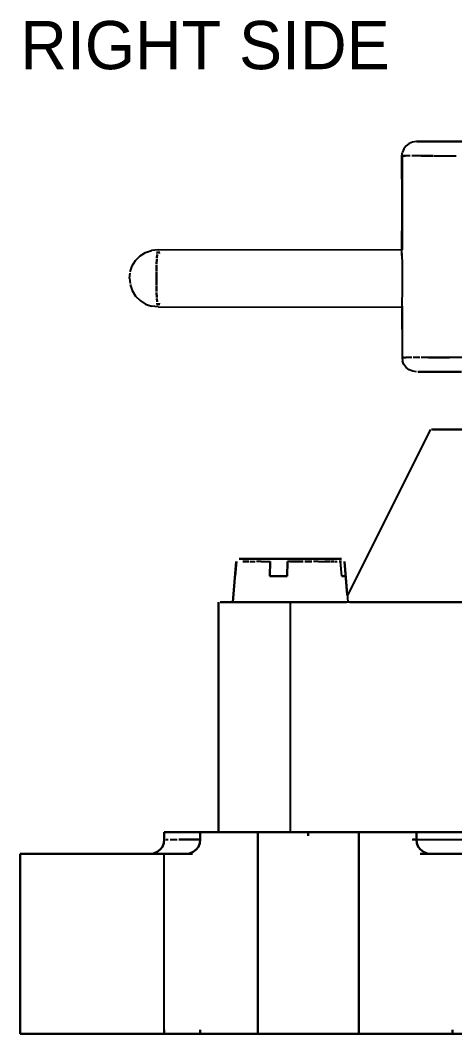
# Model space of a CAD drawing. Header units: millimetres. Extents: x 8 to 862, y 8 to 289.
# Drawn here: x 194 to 224.2, y 74.1 to 144.5 of the extents above; entities that cross this region are included whole.
import ezdxf

# ---------------------------------------------------------------- set-up
doc = ezdxf.new("R2010")
doc.units = ezdxf.units.MM
doc.layers.add('NOTES', color=7, linetype='Continuous')
doc.layers.add('OUTLINE', color=7, linetype='Continuous')

msp = doc.modelspace()

# ---------------------------------------------------------------- linework, layer by layer
at = {"layer": 'OUTLINE'}
for p, q in [((221.028, 135.948), (220.821, 135.789)), ((221.27, 136.049), (221.028, 135.948)), ((221.53, 136.081), (221.27, 136.049)), ((221.716, 136.081), (221.569, 136.081)), ((221.569, 136.081), (221.716, 136.081)), ((221.601, 136.081), (221.784, 136.081)), ((221.784, 136.081), (221.601, 136.081)), ((221.973, 136.081), (221.716, 136.081)), ((221.716, 136.081), (221.973, 136.081)), ((221.784, 136.081), (222.074, 136.081)), ((222.074, 136.081), (221.784, 136.081)), ((222.339, 136.081), (221.973, 136.081)), ((221.973, 136.081), (222.339, 136.081)), ((222.074, 136.081), (222.472, 136.081)), ((222.472, 136.081), (222.074, 136.081)), ((222.812, 136.081), (222.339, 136.081)), ((222.339, 136.081), (222.812, 136.081)), ((222.472, 136.081), (222.977, 136.081)), ((222.977, 136.081), (222.472, 136.081)), ((223.385, 136.081), (222.812, 136.081)), ((222.812, 136.081), (223.385, 136.081)), ((222.977, 136.081), (223.583, 136.081)), ((223.583, 136.081), (222.977, 136.081)), ((224.058, 136.081), (223.385, 136.081)), ((223.385, 136.081), (224.058, 136.081)), ((223.583, 136.081), (224.283, 136.081)), ((224.283, 136.081), (223.583, 136.081)), ((224.826, 136.081), (224.058, 136.081)), ((224.058, 136.081), (224.826, 136.081)), ((220.529, 135.083), (220.562, 135.34)), ((220.662, 135.582), (220.562, 135.34)), ((220.821, 135.789), (220.662, 135.582)), ((220.526, 128.167), (220.562, 135.083)), ((220.553, 128.566), (220.529, 135.083)), ((220.553, 128.566), (220.562, 135.083)), ((220.762, 135.083), (220.606, 135.083)), ((220.606, 135.083), (220.762, 135.083)), ((221.105, 135.083), (220.798, 135.083)), ((221.527, 135.083), (221.202, 135.083)), ((221.87, 135.083), (221.527, 135.083)), ((222.059, 135.083), (221.87, 135.083)), ((221.87, 135.083), (222.059, 135.083)), ((222.7, 135.083), (222.059, 135.083)), ((222.059, 135.083), (222.7, 135.083)), ((222.738, 135.083), (223.441, 135.083)), ((223.441, 135.083), (223.831, 135.083)), ((223.831, 135.083), (224.283, 135.083)), ((202.353, 128.134), (202.728, 128.371)), ((202.728, 128.371), (203.147, 128.518)), ((203.593, 128.568), (203.147, 128.518)), ((203.531, 128.229), (203.513, 127.99)), ((203.513, 127.99), (203.531, 128.229)), ((203.56, 128.453), (203.54, 128.303)), ((203.54, 128.303), (203.56, 128.453)), ((203.593, 128.568), (220.57, 128.583)), ((203.676, 128.303), (203.655, 128.453)), ((203.655, 128.453), (203.676, 128.303)), ((220.529, 128.315), (220.526, 128.167)), ((201.803, 127.443), (202.037, 127.821)), ((202.037, 127.821), (202.353, 128.134)), ((203.49, 127.511), (203.478, 127.098)), ((203.478, 127.098), (203.49, 127.511)), ((203.507, 127.91), (203.493, 127.576)), ((203.493, 127.576), (203.507, 127.91)), ((220.526, 128.167), (220.529, 127.996)), ((220.529, 127.996), (220.532, 127.801)), ((220.532, 127.801), (220.535, 127.582)), ((220.535, 127.582), (220.538, 127.349)), ((201.611, 126.581), (201.647, 126.947)), ((201.659, 127.024), (201.803, 127.443)), ((203.478, 127.059), (203.475, 126.581)), ((203.475, 126.581), (203.478, 127.059)), ((220.538, 127.349), (220.541, 127.101)), ((220.541, 127.101), (220.541, 126.844)), ((220.541, 126.844), (220.544, 126.581)), ((201.611, 126.581), (201.647, 126.215)), ((201.659, 126.141), (201.803, 125.722)), ((203.475, 126.581), (203.478, 126.103)), ((203.478, 126.103), (203.475, 126.581)), ((220.544, 126.581), (220.541, 126.321)), ((220.541, 126.321), (220.541, 126.064)), ((201.803, 125.722), (202.037, 125.344)), ((203.478, 126.067), (203.49, 125.654)), ((203.49, 125.654), (203.478, 126.067)), ((203.493, 125.586), (203.507, 125.255)), ((203.507, 125.255), (203.493, 125.586)), ((220.532, 125.364), (220.529, 125.169)), ((220.535, 125.583), (220.532, 125.364)), ((220.538, 125.816), (220.535, 125.583)), ((220.541, 126.064), (220.538, 125.816)), ((202.037, 125.344), (202.353, 125.031)), ((202.353, 125.031), (202.728, 124.794)), ((202.728, 124.794), (203.147, 124.647)), ((203.513, 125.175), (203.531, 124.936)), ((203.531, 124.936), (203.513, 125.175)), ((203.54, 124.862), (203.56, 124.712)), ((203.56, 124.712), (203.54, 124.862)), ((203.655, 124.712), (203.676, 124.862)), ((203.676, 124.862), (203.655, 124.712)), ((220.529, 125.169), (220.526, 124.995)), ((220.526, 124.995), (220.529, 124.851)), ((220.526, 124.995), (220.55, 121.082)), ((203.593, 124.597), (203.147, 124.647)), ((203.593, 124.597), (220.57, 124.582)), ((220.541, 124.65), (220.535, 121.082)), ((220.541, 124.65), (220.55, 121.082)), ((220.535, 121.082), (220.568, 120.822)), ((220.686, 121.082), (220.553, 121.082)), ((220.668, 120.583), (220.568, 120.822)), ((220.632, 121.082), (220.83, 121.082)), ((220.827, 120.377), (220.668, 120.583)), ((220.937, 121.082), (220.768, 121.082)), ((221.205, 121.082), (220.937, 121.082)), ((221.778, 121.082), (221.303, 121.082)), ((222.366, 121.082), (221.864, 121.082)), ((222.366, 121.082), (222.75, 121.082)), ((222.75, 121.082), (222.366, 121.082)), ((222.75, 121.082), (223.057, 121.082)), ((223.057, 121.082), (222.75, 121.082)), ((223.057, 121.082), (223.822, 121.082)), ((223.822, 121.082), (223.057, 121.082)), ((224.737, 121.082), (223.848, 121.082)), ((221.034, 120.217), (220.827, 120.377)), ((221.276, 120.117), (221.034, 120.217)), ((221.533, 120.081), (221.276, 120.117)), ((221.628, 120.081), (221.831, 120.081)), ((221.831, 120.081), (221.628, 120.081)), ((221.914, 120.081), (221.678, 120.081)), ((221.678, 120.081), (221.914, 120.081)), ((221.831, 120.081), (222.144, 120.081)), ((222.144, 120.081), (221.831, 120.081)), ((222.26, 120.081), (221.914, 120.081)), ((221.914, 120.081), (222.26, 120.081)), ((222.144, 120.081), (222.564, 120.081)), ((222.564, 120.081), (222.144, 120.081)), ((222.711, 120.081), (222.26, 120.081)), ((222.26, 120.081), (222.711, 120.081)), ((222.564, 120.081), (223.087, 120.081)), ((223.087, 120.081), (222.564, 120.081)), ((223.267, 120.081), (222.711, 120.081)), ((222.711, 120.081), (223.267, 120.081)), ((223.087, 120.081), (223.71, 120.081)), ((223.71, 120.081), (223.087, 120.081)), ((223.919, 120.081), (223.267, 120.081)), ((223.267, 120.081), (223.919, 120.081)), ((223.71, 120.081), (224.43, 120.081)), ((224.43, 120.081), (223.71, 120.081)), ((224.669, 120.081), (223.919, 120.081)), ((223.919, 120.081), (224.669, 120.081)), ((216.773, 104.563), (222.531, 116.083)), ((222.809, 116.083), (222.582, 116.083)), ((222.655, 116.083), (222.951, 116.083)), ((222.951, 116.083), (222.655, 116.083)), ((223.205, 116.083), (222.809, 116.083)), ((222.951, 116.083), (223.42, 116.083)), ((223.42, 116.083), (222.951, 116.083)), ((223.772, 116.083), (223.205, 116.083)), ((223.42, 116.083), (224.052, 116.083)), ((224.052, 116.083), (223.42, 116.083)), ((224.498, 116.083), (223.772, 116.083)), ((224.052, 116.083), (224.844, 116.083)), ((224.844, 116.083), (224.052, 116.083)), ((216.058, 107.082), (209.228, 107.082)), ((209.228, 107.082), (216.058, 107.082)), ((209.425, 107.082), (209.561, 107.082)), ((209.561, 107.082), (209.425, 107.082)), ((209.49, 107.082), (209.647, 107.082)), ((209.647, 107.082), (209.49, 107.082)), ((209.496, 107.082), (216.33, 107.082)), ((216.33, 107.082), (209.496, 107.082)), ((209.697, 107.082), (209.532, 107.082)), ((209.532, 107.082), (209.697, 107.082)), ((209.561, 107.082), (209.732, 107.082)), ((209.732, 107.082), (209.561, 107.082)), ((209.789, 107.082), (209.608, 107.082)), ((209.647, 107.082), (209.833, 107.082)), ((209.833, 107.082), (209.647, 107.082)), ((209.892, 107.082), (209.697, 107.082)), ((209.697, 107.082), (209.892, 107.082)), ((209.732, 107.082), (209.933, 107.082)), ((209.998, 107.082), (209.789, 107.082)), ((209.789, 107.082), (209.998, 107.082)), ((209.833, 107.082), (210.048, 107.082)), ((210.048, 107.082), (209.833, 107.082)), ((210.116, 107.082), (209.892, 107.082)), ((209.892, 107.082), (210.116, 107.082)), ((209.933, 107.082), (210.164, 107.082)), ((210.235, 107.082), (209.998, 107.082)), ((209.998, 107.082), (210.235, 107.082)), ((210.048, 107.082), (210.294, 107.082)), ((210.116, 107.082), (210.37, 107.082)), ((210.37, 107.082), (210.116, 107.082)), ((210.164, 107.082), (210.421, 107.082)), ((210.421, 107.082), (210.164, 107.082)), ((210.5, 107.082), (210.235, 107.082)), ((210.294, 107.082), (210.562, 107.082)), ((210.562, 107.082), (210.294, 107.082)), ((210.648, 107.082), (210.37, 107.082)), ((210.37, 107.082), (210.648, 107.082)), ((210.421, 107.082), (210.701, 107.082)), ((210.701, 107.082), (210.421, 107.082)), ((210.79, 107.082), (210.5, 107.082)), ((210.5, 107.082), (210.79, 107.082)), ((210.562, 107.082), (210.858, 107.082)), ((210.858, 107.082), (210.562, 107.082)), ((210.946, 107.082), (210.648, 107.082)), ((210.648, 107.082), (210.946, 107.082)), ((210.701, 107.082), (211.005, 107.082)), ((211.097, 107.082), (210.79, 107.082)), ((210.79, 107.082), (211.097, 107.082)), ((210.858, 107.082), (211.168, 107.082)), ((211.262, 107.082), (210.946, 107.082)), ((211.005, 107.082), (211.327, 107.082)), ((211.327, 107.082), (211.005, 107.082)), ((211.422, 107.082), (211.097, 107.082)), ((211.097, 107.082), (211.422, 107.082)), ((211.168, 107.082), (211.413, 107.082)), ((211.413, 107.082), (211.168, 107.082)), ((211.596, 107.082), (211.262, 107.082)), ((211.327, 107.082), (211.661, 107.082)), ((211.413, 107.082), (212.922, 107.082)), ((212.922, 107.082), (211.413, 107.082)), ((211.761, 107.082), (211.422, 107.082)), ((211.941, 107.082), (211.596, 107.082)), ((211.596, 107.082), (211.941, 107.082)), ((211.661, 107.082), (212.009, 107.082)), ((212.009, 107.082), (211.661, 107.082)), ((212.113, 107.082), (211.761, 107.082)), ((211.761, 107.082), (212.113, 107.082)), ((212.296, 107.082), (211.941, 107.082)), ((211.941, 107.082), (212.296, 107.082)), ((212.009, 107.082), (212.364, 107.082)), ((212.47, 107.082), (212.113, 107.082)), ((212.113, 107.082), (212.47, 107.082)), ((212.296, 107.082), (212.656, 107.082)), ((212.656, 107.082), (212.296, 107.082)), ((212.364, 107.082), (212.724, 107.082)), ((212.724, 107.082), (212.364, 107.082)), ((212.83, 107.082), (212.47, 107.082)), ((214.144, 107.082), (212.632, 107.082)), ((212.632, 107.082), (212.898, 107.082)), ((212.898, 107.082), (212.632, 107.082)), ((212.632, 107.082), (214.144, 107.082)), ((212.656, 107.082), (212.922, 107.082)), ((212.724, 107.082), (213.084, 107.082)), ((213.084, 107.082), (212.724, 107.082)), ((213.191, 107.082), (212.83, 107.082)), ((212.898, 107.082), (213.259, 107.082)), ((213.084, 107.082), (213.442, 107.082)), ((213.545, 107.082), (213.191, 107.082)), ((213.191, 107.082), (213.545, 107.082)), ((213.259, 107.082), (213.613, 107.082)), ((213.613, 107.082), (213.259, 107.082)), ((213.793, 107.082), (213.442, 107.082)), ((213.442, 107.082), (213.793, 107.082)), ((213.893, 107.082), (213.545, 107.082)), ((213.545, 107.082), (213.893, 107.082)), ((213.613, 107.082), (213.958, 107.082)), ((214.133, 107.082), (213.793, 107.082)), ((213.793, 107.082), (214.133, 107.082)), ((214.23, 107.082), (213.893, 107.082)), ((213.958, 107.082), (214.292, 107.082)), ((214.292, 107.082), (213.958, 107.082)), ((214.133, 107.082), (214.457, 107.082)), ((214.457, 107.082), (214.133, 107.082)), ((214.387, 107.082), (214.144, 107.082)), ((214.144, 107.082), (214.387, 107.082)), ((214.549, 107.082), (214.23, 107.082)), ((214.23, 107.082), (214.549, 107.082)), ((214.292, 107.082), (214.608, 107.082)), ((214.608, 107.082), (214.292, 107.082)), ((214.387, 107.082), (214.7, 107.082)), ((214.457, 107.082), (214.768, 107.082)), ((214.853, 107.082), (214.549, 107.082)), ((214.549, 107.082), (214.853, 107.082)), ((214.608, 107.082), (214.909, 107.082)), ((214.7, 107.082), (214.992, 107.082)), ((214.992, 107.082), (214.7, 107.082)), ((214.768, 107.082), (215.054, 107.082)), ((215.054, 107.082), (214.768, 107.082)), ((215.134, 107.082), (214.853, 107.082)), ((214.853, 107.082), (215.134, 107.082)), ((214.909, 107.082), (215.187, 107.082)), ((214.992, 107.082), (215.261, 107.082)), ((215.32, 107.082), (215.054, 107.082)), ((215.054, 107.082), (215.32, 107.082)), ((215.134, 107.082), (215.391, 107.082)), ((215.391, 107.082), (215.134, 107.082)), ((215.187, 107.082), (215.438, 107.082)), ((215.438, 107.082), (215.187, 107.082)), ((215.261, 107.082), (215.506, 107.082)), ((215.506, 107.082), (215.261, 107.082)), ((215.559, 107.082), (215.32, 107.082)), ((215.32, 107.082), (215.559, 107.082)), ((215.621, 107.082), (215.391, 107.082)), ((215.391, 107.082), (215.621, 107.082)), ((215.438, 107.082), (215.662, 107.082)), ((215.662, 107.082), (215.438, 107.082)), ((215.724, 107.082), (215.506, 107.082)), ((215.506, 107.082), (215.724, 107.082)), ((215.769, 107.082), (215.559, 107.082)), ((215.559, 107.082), (215.769, 107.082)), ((215.825, 107.082), (215.621, 107.082)), ((215.621, 107.082), (215.825, 107.082)), ((215.662, 107.082), (215.857, 107.082)), ((215.91, 107.082), (215.724, 107.082)), ((215.946, 107.082), (215.769, 107.082)), ((215.769, 107.082), (215.946, 107.082)), ((215.993, 107.082), (215.825, 107.082)), ((215.857, 107.082), (216.023, 107.082)), ((216.023, 107.082), (215.857, 107.082)), ((216.064, 107.082), (215.91, 107.082)), ((215.91, 107.082), (216.064, 107.082)), ((216.129, 107.082), (215.993, 107.082)), ((209.027, 106.898), (208.779, 104.081)), ((208.779, 104.081), (209.024, 106.898)), ((209.03, 106.898), (208.941, 105.883)), ((208.941, 105.883), (209.03, 106.898)), ((209.65, 106.898), (209.47, 106.898)), ((209.47, 106.898), (209.65, 106.898)), ((209.668, 106.898), (209.895, 106.898)), ((209.895, 106.898), (209.668, 106.898)), ((209.972, 106.898), (210.155, 106.898)), ((210.155, 106.898), (210.344, 106.898)), ((210.748, 106.898), (210.438, 106.898)), ((210.763, 106.898), (211.079, 106.898)), ((211.079, 106.898), (211.224, 106.898)), ((211.224, 106.898), (211.369, 106.898)), ((211.348, 105.883), (211.369, 106.898)), ((211.369, 106.898), (211.348, 105.883)), ((212.588, 106.898), (212.567, 105.883)), ((212.567, 105.883), (212.588, 106.898)), ((212.748, 106.898), (212.588, 106.898)), ((212.748, 106.898), (212.907, 106.898)), ((212.907, 106.898), (212.748, 106.898)), ((212.907, 106.898), (213.27, 106.898)), ((213.27, 106.898), (212.907, 106.898)), ((213.66, 106.898), (213.285, 106.898)), ((213.285, 106.898), (213.66, 106.898)), ((213.781, 106.898), (214.023, 106.898)), ((214.023, 106.898), (213.781, 106.898)), ((214.023, 106.898), (214.274, 106.898)), ((214.274, 106.898), (214.023, 106.898)), ((214.711, 106.898), (214.375, 106.898)), ((214.738, 106.898), (215.027, 106.898)), ((215.027, 106.898), (215.163, 106.898)), ((215.163, 106.898), (215.32, 106.898)), ((215.32, 106.898), (215.163, 106.898)), ((215.32, 106.898), (215.544, 106.898)), ((215.544, 106.898), (215.32, 106.898)), ((215.825, 106.898), (215.586, 106.898)), ((215.586, 106.898), (215.825, 106.898)), ((215.869, 106.898), (216.032, 106.898)), ((216.315, 106.898), (216.173, 106.898)), ((216.203, 106.898), (216.336, 106.898)), ((216.336, 106.898), (216.203, 106.898)), ((216.345, 105.883), (216.256, 106.898)), ((216.528, 106.898), (216.613, 105.883)), ((216.725, 104.595), (216.528, 106.898)), ((216.531, 106.898), (216.773, 104.081)), ((211.687, 105.883), (211.348, 105.883)), ((211.348, 105.883), (212.284, 105.883)), ((212.284, 105.883), (211.348, 105.883)), ((211.348, 105.883), (211.687, 105.883)), ((211.687, 105.883), (212.21, 105.883)), ((212.21, 105.883), (211.687, 105.883)), ((212.21, 105.883), (212.567, 105.883)), ((212.567, 105.883), (212.21, 105.883)), ((216.35, 105.883), (216.613, 105.883)), ((216.613, 105.883), (216.35, 105.883)), ((216.377, 105.883), (216.531, 105.883)), ((216.531, 105.883), (216.377, 105.883)), ((207.778, 88.081), (207.778, 104.081)), ((207.778, 104.081), (207.778, 88.081)), ((208.274, 104.081), (207.902, 104.081)), ((207.902, 104.081), (208.274, 104.081)), ((208.867, 104.081), (208.274, 104.081)), ((208.274, 104.081), (208.867, 104.081)), ((208.867, 104.081), (209.659, 104.081)), ((209.659, 104.081), (208.867, 104.081)), ((208.962, 104.081), (209.168, 104.081)), ((209.168, 104.081), (208.962, 104.081)), ((209.443, 104.081), (209.168, 104.081)), ((209.168, 104.081), (209.443, 104.081)), ((209.443, 104.081), (209.783, 104.081)), ((209.783, 104.081), (209.443, 104.081)), ((209.659, 104.081), (210.607, 104.081)), ((210.607, 104.081), (209.659, 104.081)), ((209.783, 104.081), (210.181, 104.081)), ((210.181, 104.081), (209.783, 104.081)), ((210.63, 104.081), (210.181, 104.081)), ((210.181, 104.081), (210.63, 104.081)), ((210.607, 104.081), (211.664, 104.081)), ((211.664, 104.081), (210.607, 104.081)), ((210.63, 104.081), (211.12, 104.081)), ((211.12, 104.081), (210.63, 104.081)), ((211.12, 104.081), (211.643, 104.081)), ((211.643, 104.081), (211.12, 104.081)), ((211.643, 104.081), (211.915, 104.081)), ((211.915, 104.081), (211.643, 104.081)), ((211.664, 104.081), (212.777, 104.081)), ((212.777, 104.081), (211.664, 104.081)), ((211.915, 104.081), (212.189, 104.081)), ((212.189, 104.081), (211.915, 104.081)), ((212.189, 104.081), (212.745, 104.081)), ((212.745, 104.081), (212.189, 104.081)), ((213.303, 104.081), (212.745, 104.081)), ((212.745, 104.081), (213.303, 104.081)), ((212.777, 88.081), (212.777, 104.081)), ((215.654, 104.081), (212.777, 104.081)), ((213.303, 104.081), (213.849, 104.081)), ((213.849, 104.081), (213.303, 104.081)), ((214.375, 104.081), (213.849, 104.081)), ((213.849, 104.081), (214.375, 104.081)), ((214.868, 104.081), (214.375, 104.081)), ((214.375, 104.081), (214.868, 104.081)), ((214.868, 104.081), (215.323, 104.081)), ((215.323, 104.081), (214.868, 104.081)), ((215.727, 104.081), (215.323, 104.081)), ((215.323, 104.081), (215.727, 104.081)), ((265.278, 104.081), (215.654, 104.081)), ((215.727, 104.081), (216.076, 104.081)), ((216.076, 104.081), (215.727, 104.081)), ((216.076, 104.081), (216.359, 104.081)), ((216.359, 104.081), (216.076, 104.081)), ((216.572, 104.081), (216.359, 104.081)), ((216.359, 104.081), (216.572, 104.081)), ((216.917, 104.081), (216.474, 104.081)), ((216.498, 104.081), (216.666, 104.081)), ((216.572, 104.081), (216.711, 104.081)), ((216.711, 104.081), (216.572, 104.081)), ((217.106, 104.081), (216.903, 104.081)), ((216.903, 104.081), (217.106, 104.081)), ((218.016, 104.081), (216.917, 104.081)), ((217.425, 104.081), (217.106, 104.081)), ((217.106, 104.081), (217.425, 104.081)), ((217.744, 104.081), (217.425, 104.081)), ((217.425, 104.081), (217.744, 104.081)), ((218.175, 104.081), (217.744, 104.081)), ((217.744, 104.081), (218.175, 104.081)), ((219.522, 104.081), (218.016, 104.081)), ((218.607, 104.081), (218.175, 104.081)), ((218.175, 104.081), (218.607, 104.081)), ((219.147, 104.081), (218.607, 104.081)), ((218.607, 104.081), (219.147, 104.081)), ((219.685, 104.081), (219.147, 104.081)), ((219.147, 104.081), (219.685, 104.081)), ((221.409, 104.081), (219.522, 104.081)), ((220.328, 104.081), (219.685, 104.081)), ((219.685, 104.081), (220.328, 104.081)), ((220.969, 104.081), (220.328, 104.081)), ((220.328, 104.081), (220.969, 104.081)), ((221.707, 104.081), (220.969, 104.081)), ((220.969, 104.081), (221.707, 104.081)), ((223.639, 104.081), (221.409, 104.081)), ((222.446, 104.081), (221.707, 104.081)), ((221.707, 104.081), (222.446, 104.081)), ((223.273, 104.081), (222.446, 104.081)), ((222.446, 104.081), (223.273, 104.081)), ((224.096, 104.081), (223.273, 104.081)), ((223.273, 104.081), (224.096, 104.081)), ((226.167, 104.081), (223.639, 104.081)), ((225.003, 104.081), (224.096, 104.081)), ((224.096, 104.081), (225.003, 104.081)), ((204.027, 87.582), (204.027, 88.081)), ((204.027, 88.081), (204.278, 88.081)), ((204.027, 88.081), (204.027, 87.582)), ((204.278, 88.081), (204.027, 88.081)), ((205.016, 88.081), (204.278, 88.081)), ((204.278, 88.081), (205.016, 88.081)), ((206.209, 88.081), (205.016, 88.081)), ((205.016, 88.081), (206.209, 88.081)), ((207.792, 88.081), (206.209, 88.081)), ((206.209, 88.081), (207.792, 88.081)), ((206.528, 87.833), (206.528, 88.081)), ((206.528, 88.081), (207.86, 88.081)), ((206.528, 88.081), (206.528, 87.582)), ((206.528, 88.081), (210.527, 88.081)), ((206.528, 88.081), (206.528, 87.833)), ((206.528, 88.081), (206.747, 88.081)), ((207.86, 88.081), (206.528, 88.081)), ((206.528, 87.582), (206.528, 88.081)), ((210.527, 88.081), (206.528, 88.081)), ((206.747, 88.081), (206.528, 88.081)), ((206.747, 88.081), (207.388, 88.081)), ((207.388, 88.081), (206.747, 88.081)), ((207.388, 88.081), (207.645, 88.081)), ((208.412, 88.081), (207.388, 88.081)), ((207.388, 88.081), (208.412, 88.081)), ((207.645, 88.081), (207.388, 88.081)), ((207.792, 88.081), (209.688, 88.081)), ((209.688, 88.081), (207.792, 88.081)), ((207.902, 88.081), (208.274, 88.081)), ((208.274, 88.081), (207.902, 88.081)), ((208.274, 88.081), (208.867, 88.081)), ((208.867, 88.081), (208.274, 88.081)), ((209.768, 88.081), (208.412, 88.081)), ((208.412, 88.081), (209.768, 88.081)), ((208.867, 88.081), (209.659, 88.081)), ((209.659, 88.081), (210.607, 88.081)), ((209.688, 88.081), (211.803, 88.081)), ((211.803, 88.081), (209.688, 88.081)), ((211.369, 88.081), (209.768, 88.081)), ((209.768, 88.081), (211.369, 88.081)), ((210.527, 88.081), (210.527, 74.083)), ((210.527, 74.083), (210.527, 88.081)), ((210.607, 88.081), (211.664, 88.081)), ((210.648, 88.081), (210.996, 88.081)), ((210.996, 88.081), (210.648, 88.081)), ((210.996, 88.081), (211.552, 88.081)), ((211.552, 88.081), (210.996, 88.081)), ((213.123, 88.081), (211.369, 88.081)), ((211.369, 88.081), (213.123, 88.081)), ((211.552, 88.081), (212.278, 88.081)), ((212.278, 88.081), (211.552, 88.081)), ((212.777, 88.081), (211.664, 88.081)), ((211.664, 88.081), (212.777, 88.081)), ((214.026, 88.081), (211.803, 88.081)), ((211.803, 88.081), (214.026, 88.081)), ((212.278, 88.081), (213.123, 88.081)), ((213.123, 88.081), (212.278, 88.081)), ((212.777, 88.081), (239.027, 88.081)), ((239.027, 88.081), (212.777, 88.081)), ((213.123, 88.081), (214.026, 88.081)), ((214.933, 88.081), (213.123, 88.081)), ((213.123, 88.081), (214.933, 88.081)), ((214.026, 88.081), (213.123, 88.081)), ((214.026, 87.833), (214.026, 88.081)), ((214.026, 88.081), (214.026, 87.833)), ((214.026, 88.081), (256.404, 88.081)), ((214.026, 88.081), (214.933, 88.081)), ((214.933, 88.081), (214.026, 88.081)), ((256.404, 88.081), (214.026, 88.081)), ((214.933, 88.081), (215.778, 88.081)), ((214.933, 88.081), (216.687, 88.081)), ((215.778, 88.081), (214.933, 88.081)), ((215.778, 88.081), (216.501, 88.081)), ((216.501, 88.081), (215.778, 88.081)), ((216.501, 88.081), (217.059, 88.081)), ((217.059, 88.081), (216.501, 88.081)), ((218.288, 88.081), (216.687, 88.081)), ((217.059, 88.081), (217.408, 88.081)), ((217.408, 88.081), (217.059, 88.081)), ((221.527, 88.081), (217.529, 88.081)), ((217.529, 74.083), (217.529, 88.081)), ((217.529, 88.081), (217.529, 74.083)), ((217.529, 88.081), (221.527, 88.081)), ((219.64, 88.081), (218.288, 88.081)), ((220.668, 88.081), (219.64, 88.081)), ((221.309, 88.081), (220.668, 88.081)), ((221.527, 88.081), (221.309, 88.081)), ((221.527, 87.582), (221.527, 88.081)), ((221.527, 88.081), (221.527, 87.582)), ((204.027, 87.582), (203.995, 87.322)), ((203.995, 87.322), (204.027, 87.582)), ((204.13, 87.582), (204.302, 87.582)), ((204.432, 87.582), (204.931, 87.582)), ((205.028, 87.582), (205.616, 87.582)), ((205.616, 87.582), (205.028, 87.582)), ((205.616, 87.582), (206.227, 87.582)), ((206.227, 87.582), (205.616, 87.582)), ((206.227, 87.582), (206.469, 87.582)), ((206.469, 87.582), (206.227, 87.582)), ((206.528, 87.582), (206.493, 87.322)), ((206.493, 87.322), (206.528, 87.582)), ((221.247, 87.582), (226.595, 87.582)), ((221.424, 87.582), (221.285, 87.582)), ((221.563, 87.322), (221.527, 87.582)), ((221.527, 87.582), (221.563, 87.322)), ((203.528, 86.717), (203.286, 86.616)), ((203.286, 86.616), (203.528, 86.717)), ((203.735, 86.876), (203.528, 86.717)), ((203.528, 86.717), (203.735, 86.876)), ((203.894, 87.083), (203.735, 86.876)), ((203.735, 86.876), (203.894, 87.083)), ((203.995, 87.322), (203.894, 87.083)), ((203.894, 87.083), (203.995, 87.322)), ((206.026, 86.717), (205.787, 86.616)), ((205.787, 86.616), (206.026, 86.717)), ((206.236, 86.876), (206.026, 86.717)), ((206.026, 86.717), (206.236, 86.876)), ((206.393, 87.083), (206.236, 86.876)), ((206.236, 86.876), (206.393, 87.083)), ((206.493, 87.322), (206.393, 87.083)), ((206.393, 87.083), (206.493, 87.322)), ((221.66, 87.083), (221.563, 87.322)), ((221.563, 87.322), (221.66, 87.083)), ((221.82, 86.876), (221.66, 87.083)), ((221.66, 87.083), (221.82, 86.876)), ((222.026, 86.717), (221.82, 86.876)), ((221.82, 86.876), (222.026, 86.717)), ((222.269, 86.616), (222.026, 86.717)), ((222.026, 86.717), (222.269, 86.616)), ((194.279, 86.581), (194.028, 86.581)), ((194.028, 74.083), (194.028, 86.581)), ((194.028, 86.581), (194.028, 74.083)), ((194.028, 86.581), (194.279, 86.581)), ((195.017, 86.581), (194.279, 86.581)), ((194.279, 86.581), (195.017, 86.581)), ((196.21, 86.581), (195.017, 86.581)), ((195.017, 86.581), (196.21, 86.581)), ((197.793, 86.581), (196.21, 86.581)), ((196.21, 86.581), (197.793, 86.581)), ((199.689, 86.581), (197.793, 86.581)), ((197.793, 86.581), (199.689, 86.581)), ((201.803, 86.581), (199.689, 86.581)), ((199.689, 86.581), (201.803, 86.581)), ((203.286, 86.581), (201.803, 86.581)), ((201.803, 86.581), (204.027, 86.581)), ((204.027, 86.581), (201.803, 86.581)), ((203.286, 86.616), (203.029, 86.581)), ((203.029, 86.581), (203.286, 86.616)), ((203.472, 86.581), (203.138, 86.581)), ((203.138, 86.581), (203.306, 86.581)), ((203.138, 86.581), (203.472, 86.581)), ((203.306, 86.581), (203.138, 86.581)), ((204.021, 86.581), (203.472, 86.581)), ((203.472, 86.581), (204.021, 86.581)), ((204.774, 86.581), (204.021, 86.581)), ((204.021, 86.581), (204.774, 86.581)), ((204.027, 74.083), (204.027, 86.581)), ((205.527, 86.581), (204.027, 86.581)), ((204.027, 86.581), (205.527, 86.581)), ((205.713, 86.581), (204.774, 86.581)), ((204.774, 86.581), (205.713, 86.581)), ((205.787, 86.616), (205.527, 86.581)), ((205.527, 86.581), (205.787, 86.616)), ((205.642, 86.581), (205.988, 86.581)), ((205.988, 86.581), (205.642, 86.581)), ((205.935, 86.581), (205.713, 86.581)), ((205.713, 86.581), (205.935, 86.581)), ((221.781, 86.581), (225.792, 86.581)), ((225.792, 86.581), (221.781, 86.581)), ((222.068, 86.581), (221.879, 86.581)), ((222.068, 86.581), (222.41, 86.581)), ((222.41, 86.581), (222.068, 86.581)), ((222.528, 86.581), (222.269, 86.616)), ((222.269, 86.616), (222.528, 86.581)), ((255.527, 86.581), (222.528, 86.581)), ((222.528, 86.581), (255.527, 86.581)), ((194.279, 74.083), (194.028, 74.083)), ((194.028, 74.083), (194.279, 74.083)), ((195.017, 74.083), (194.279, 74.083)), ((194.279, 74.083), (195.017, 74.083)), ((196.21, 74.083), (195.017, 74.083)), ((195.017, 74.083), (196.21, 74.083)), ((197.793, 74.083), (196.21, 74.083)), ((196.21, 74.083), (197.793, 74.083)), ((199.689, 74.083), (197.793, 74.083)), ((197.793, 74.083), (199.689, 74.083)), ((201.803, 74.083), (199.689, 74.083)), ((199.689, 74.083), (201.803, 74.083)), ((204.027, 74.083), (201.803, 74.083)), ((201.803, 74.083), (204.027, 74.083)), ((204.027, 74.083), (204.027, 74.349)), ((204.027, 74.349), (204.027, 74.083)), ((204.027, 74.346), (204.027, 74.083)), ((210.527, 74.083), (204.027, 74.083)), ((204.027, 74.083), (210.527, 74.083)), ((204.089, 74.083), (204.275, 74.083)), ((204.275, 74.083), (204.089, 74.083)), ((204.573, 74.083), (204.275, 74.083)), ((204.275, 74.083), (204.573, 74.083)), ((204.969, 74.083), (204.573, 74.083)), ((204.573, 74.083), (204.969, 74.083)), ((204.969, 74.083), (205.442, 74.083)), ((205.442, 74.083), (204.969, 74.083)), ((205.97, 74.083), (205.442, 74.083)), ((205.442, 74.083), (205.97, 74.083)), ((206.528, 74.083), (205.97, 74.083)), ((205.97, 74.083), (206.528, 74.083)), ((206.528, 74.346), (206.528, 74.083)), ((206.528, 74.083), (206.528, 74.346)), ((206.528, 74.083), (224.029, 74.083)), ((224.029, 74.083), (206.528, 74.083)), ((210.527, 74.083), (210.527, 74.346)), ((210.527, 74.346), (210.527, 74.083)), ((210.648, 74.083), (210.996, 74.083)), ((210.996, 74.083), (210.648, 74.083)), ((211.552, 74.083), (210.996, 74.083)), ((210.996, 74.083), (211.552, 74.083)), ((212.278, 74.083), (211.552, 74.083)), ((211.552, 74.083), (212.278, 74.083)), ((212.278, 74.083), (213.123, 74.083)), ((213.123, 74.083), (212.278, 74.083)), ((213.123, 74.083), (214.026, 74.083)), ((214.026, 74.083), (213.123, 74.083)), ((214.026, 74.083), (214.933, 74.083)), ((214.933, 74.083), (214.026, 74.083)), ((214.933, 74.083), (215.778, 74.083)), ((215.778, 74.083), (214.933, 74.083)), ((215.778, 74.083), (216.501, 74.083)), ((216.501, 74.083), (215.778, 74.083)), ((217.059, 74.083), (216.501, 74.083)), ((216.501, 74.083), (217.059, 74.083)), ((217.408, 74.083), (217.059, 74.083)), ((217.059, 74.083), (217.408, 74.083)), ((217.529, 74.346), (217.529, 74.083)), ((217.529, 74.083), (260.526, 74.083)), ((260.526, 74.083), (217.529, 74.083)), ((224.029, 74.346), (224.029, 74.083)), ((224.029, 74.083), (224.029, 74.346)), ((224.029, 74.083), (224.675, 74.083)), ((224.675, 74.083), (224.029, 74.083))]:
    msp.add_line(p, q, dxfattribs=at)

# ---------------------------------------------------------------- texts
at = {"layer": 'NOTES'}
msp.add_text('RIGHT SIDE', height=3.3514, dxfattribs=at).set_placement((194.028, 141.111))

doc.saveas('drawing.dxf')
